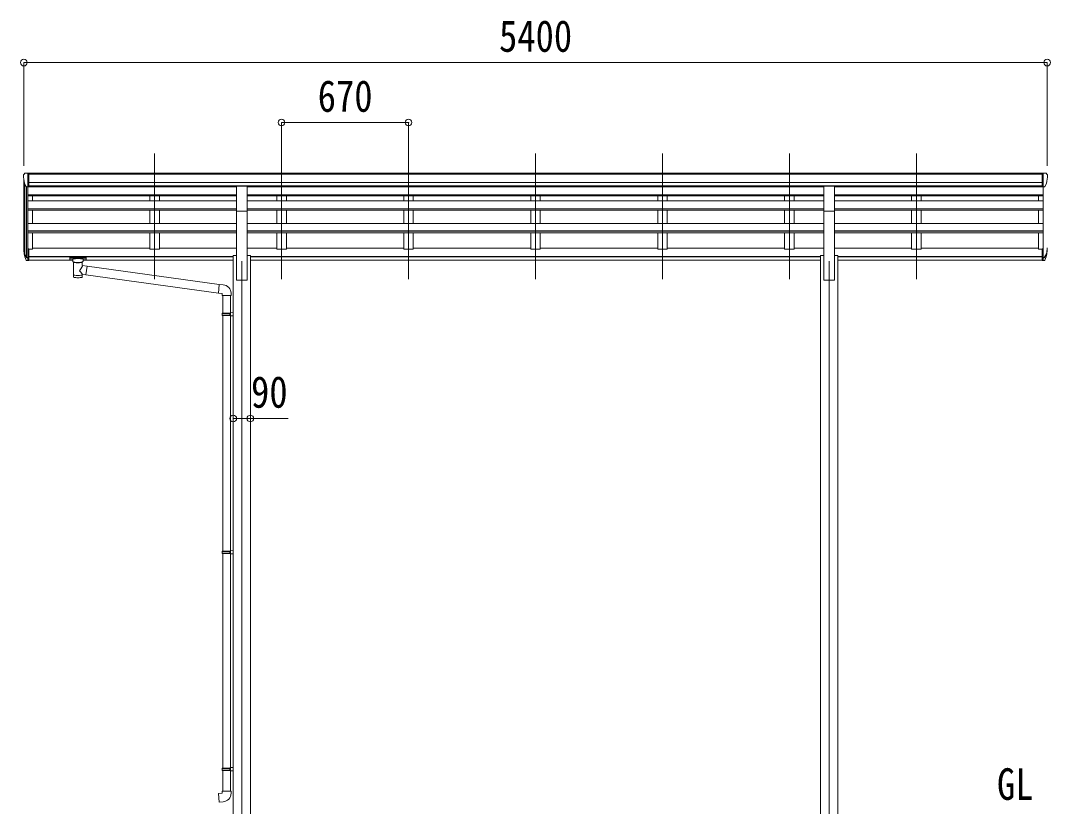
# Model space of a CAD drawing. Units: millimetres at full size. Extents: x -9783 to 33612, y -6828 to 13249.
# Drawn here: x 444 to 5879, y -3858 to 290 of the extents above; entities that cross this region are included whole.
import ezdxf
from ezdxf.enums import TextEntityAlignment as Align

# ---------------------------------------------------------------- set-up
doc = ezdxf.new("R2010")
doc.units = ezdxf.units.MM
doc.header["$LTSCALE"] = 35
doc.header["$PDMODE"] = 32
doc.header["$PDSIZE"] = 35
for name, color, linetype, lineweight in [('0-0_0', 7, 'Continuous', 9), ('0-1_本体', 4, 'Continuous', 9), ('0-2_部品', 7, 'Continuous', 9), ('0-8_PARTS2', 2, 'Continuous', 9), ('0-A_寸法', 6, 'Continuous', 9)]:
    doc.layers.add(name, color=color, linetype=linetype, lineweight=lineweight)
doc.styles.add('ＭＳ ゴシック', font='')
doc.styles.get('ＭＳ ゴシック').set_extended_font_data('MS Gothic')

msp = doc.modelspace()

# ---------------------------------------------------------------- linework, layer by layer
at = {"layer": '0-1_本体'}
for p, q in [((487.66, -515.89), (5834.66, -515.89)), ((487.66, -521.24), (5834.66, -521.24)), ((461.16, -916.89), (461.16, -552.65)), ((465.44, -571.45), (465.44, -941.16)), ((475.16, -586.8), (475.16, -959.16)), ((481.16, -587.28), (1583.66, -587.28)), ((481.16, -587.28), (481.16, -914.72)), ((487.66, -564.77), (5834.66, -564.77)), ((487.66, -582.44), (5834.66, -582.44)), ((1583.66, -584.82), (487.66, -584.82)), ((1126.16, -584.82), (1126.16, -587.28)), ((1176.16, -584.82), (1176.16, -587.28)), ((4683.66, -587.28), (1638.66, -587.28)), ((1796.16, -584.82), (1796.16, -587.28)), ((1846.16, -584.82), (1846.16, -587.28)), ((2466.16, -584.82), (2466.16, -587.28)), ((2516.16, -584.82), (2516.16, -587.28)), ((3136.16, -584.82), (3136.16, -587.28)), ((3186.16, -584.82), (3186.16, -587.28)), ((3806.16, -584.82), (3806.16, -587.28)), ((3856.16, -584.82), (3856.16, -587.28)), ((4476.16, -584.82), (4476.16, -587.28)), ((4526.16, -584.82), (4526.16, -587.28)), ((4738.66, -584.93), (5834.66, -584.93)), ((4738.66, -587.28), (5841.16, -587.28)), ((5146.16, -584.82), (5146.16, -587.28)), ((5196.16, -584.82), (5196.16, -587.28)), ((5841.16, -587.28), (5841.16, -914.72)), ((481.16, -629.48), (1583.66, -629.48)), ((481.16, -630.87), (1583.66, -630.87)), ((481.16, -634.56), (1583.66, -634.56)), ((506.16, -661.81), (506.16, -634.56)), ((1126.16, -634.56), (1126.16, -661.81)), ((1176.16, -634.56), (1176.16, -661.81)), ((4683.66, -629.48), (1638.66, -629.48)), ((4683.66, -630.87), (1638.66, -630.87)), ((4683.66, -634.56), (1638.66, -634.56)), ((1796.16, -634.56), (1796.16, -661.81)), ((1846.16, -634.56), (1846.16, -661.81)), ((2466.16, -634.56), (2466.16, -661.81)), ((2516.16, -634.56), (2516.16, -661.81)), ((3136.16, -634.56), (3136.16, -661.81)), ((3186.16, -634.56), (3186.16, -661.81)), ((3806.16, -634.56), (3806.16, -661.81)), ((3856.16, -634.56), (3856.16, -661.81)), ((4476.16, -634.56), (4476.16, -661.81)), ((4526.16, -634.56), (4526.16, -661.81)), ((4738.66, -629.48), (5841.16, -629.48)), ((4738.66, -630.87), (5841.16, -630.87)), ((4738.66, -634.56), (5841.16, -634.56)), ((5146.16, -634.56), (5146.16, -661.81)), ((5196.16, -634.56), (5196.16, -661.81)), ((5816.16, -661.81), (5816.16, -634.56)), ((481.16, -661.81), (1583.66, -661.81)), ((481.16, -702.54), (1583.66, -702.54)), ((481.16, -704.02), (1583.66, -704.02)), ((4683.66, -661.81), (1638.66, -661.81)), ((4683.66, -702.54), (1638.66, -702.54)), ((4683.66, -704.02), (1638.66, -704.02)), ((4738.66, -661.81), (5841.16, -661.81)), ((4738.66, -702.54), (5841.16, -702.54)), ((4738.66, -704.02), (5841.16, -704.02)), ((481.16, -710.83), (1583.66, -710.83)), ((506.16, -780.32), (506.16, -710.83)), ((1126.16, -710.83), (1126.16, -780.32)), ((1176.16, -710.83), (1176.16, -780.32)), ((1583.66, -1080.02), (1583.66, -716.07)), ((4683.66, -710.83), (1638.66, -710.83)), ((1638.66, -1080.02), (1638.66, -716.07)), ((1796.16, -710.83), (1796.16, -780.32)), ((1846.16, -710.83), (1846.16, -780.32)), ((2466.16, -710.83), (2466.16, -780.32)), ((2516.16, -710.83), (2516.16, -780.32)), ((3136.16, -710.83), (3136.16, -780.32)), ((3186.16, -710.83), (3186.16, -780.32)), ((3806.16, -710.83), (3806.16, -780.32)), ((3856.16, -710.83), (3856.16, -780.32)), ((4476.16, -710.83), (4476.16, -780.32)), ((4526.16, -710.83), (4526.16, -780.32)), ((4683.66, -1080.02), (4683.66, -716.07)), ((4738.66, -710.83), (5841.16, -710.83)), ((4738.66, -1080.02), (4738.66, -716.07)), ((5146.16, -710.83), (5146.16, -780.32)), ((5196.16, -710.83), (5196.16, -780.32)), ((5816.16, -780.32), (5816.16, -710.83)), ((481.16, -780.32), (1583.66, -780.32)), ((4683.66, -780.32), (1638.66, -780.32)), ((4738.66, -780.32), (5841.16, -780.32)), ((481.16, -819.63), (1583.66, -819.63)), ((481.16, -821.12), (1583.66, -821.12)), ((481.16, -830.59), (1583.66, -830.59)), ((506.16, -915.55), (506.16, -830.59)), ((1126.16, -830.59), (1126.16, -915.55)), ((4683.66, -819.63), (1638.66, -819.63)), ((4683.66, -821.12), (1638.66, -821.12)), ((4683.66, -830.59), (1638.66, -830.59)), ((1796.16, -830.59), (1796.16, -915.55)), ((2466.16, -830.59), (2466.16, -915.55)), ((3136.16, -830.59), (3136.16, -915.55)), ((3806.16, -830.59), (3806.16, -915.55)), ((4476.16, -830.59), (4476.16, -915.55)), ((4738.66, -819.63), (5841.16, -819.63)), ((4738.66, -821.12), (5841.16, -821.12)), ((4738.66, -830.59), (5841.16, -830.59)), ((5146.16, -830.59), (5146.16, -915.55)), ((5816.16, -915.55), (5816.16, -830.59)), ((487.66, -915.55), (506.16, -915.55)), ((506.16, -910.75), (1126.16, -910.75)), ((1176.16, -910.75), (1583.66, -910.75)), ((1638.66, -910.75), (1796.16, -910.75)), ((1846.16, -910.75), (2466.16, -910.75)), ((2516.16, -910.75), (3136.16, -910.75)), ((3186.16, -910.75), (3806.16, -910.75)), ((3856.16, -910.75), (4476.16, -910.75)), ((4526.16, -910.75), (4683.66, -910.75)), ((4738.66, -910.75), (5146.16, -910.75)), ((5196.16, -910.75), (5816.16, -910.75)), ((5834.66, -915.55), (5816.16, -915.55)), ((487.66, -955.05), (1565.96, -955.05)), ((487.66, -956.43), (1565.96, -956.43)), ((487.66, -973.61), (719.16, -973.61)), ((773.16, -973.61), (1565.96, -973.61)), ((1565.96, -950.02), (1583.66, -950.02)), ((1565.96, -950.02), (1565.96, -4430.02)), ((1638.66, -950.02), (1656.36, -950.02)), ((1656.36, -950.02), (1656.36, -4430.02)), ((1656.36, -955.05), (4665.96, -955.05)), ((1656.36, -956.43), (4665.96, -956.43)), ((1656.36, -973.61), (4665.96, -973.61)), ((4665.96, -950.02), (4683.66, -950.02)), ((4665.96, -950.02), (4665.96, -4430.02)), ((4738.66, -950.02), (4756.36, -950.02)), ((4756.36, -950.02), (4756.36, -4430.02)), ((4756.36, -955.05), (5834.66, -955.05)), ((4756.36, -956.43), (5834.66, -956.43)), ((4756.36, -973.61), (5834.66, -973.61)), ((1583.66, -1080.02), (1638.66, -1080.02)), ((4683.66, -1080.02), (4738.66, -1080.02))]:
    msp.add_line(p, q, dxfattribs=at)
for points in [[(1638.66, -584.82), (4501.16, -584.93), (4683.66, -584.93)], [(1176.16, -830.59), (1176.16, -915.55), (1126.16, -915.55)], [(1846.16, -830.59), (1846.16, -915.55), (1796.16, -915.55)], [(2516.16, -830.59), (2516.16, -915.55), (2466.16, -915.55)], [(3186.16, -830.59), (3186.16, -915.55), (3136.16, -915.55)], [(3856.16, -830.59), (3856.16, -915.55), (3806.16, -915.55)], [(4526.16, -830.59), (4526.16, -915.55), (4476.16, -915.55)], [(5196.16, -830.59), (5196.16, -915.55), (5146.16, -915.55)]]:
    msp.add_lwpolyline(points, dxfattribs=at)
at = {"layer": '0-2_部品'}
for p, q in [((459.16, -523.66), (459.16, -524.29)), ((466.07, -514.86), (462, -520.67)), ((469.16, -514.29), (466.82, -514.43)), ((469.16, -514.29), (487.66, -514.29)), ((481.16, -587.28), (481.16, -514.29)), ((487.66, -514.29), (497.66, -514.38)), ((487.66, -586.28), (487.66, -514.29)), ((497.66, -515.89), (497.66, -514.38)), ((5834.66, -514.29), (5824.66, -514.38)), ((5824.66, -515.89), (5824.66, -514.38)), ((5834.66, -586.28), (5834.66, -514.29)), ((5853.16, -514.29), (5834.66, -514.29)), ((5841.16, -587.28), (5841.16, -514.29)), ((5853.16, -514.29), (5855.49, -514.43)), ((5856.25, -514.86), (5860.31, -520.67)), ((5863.16, -523.66), (5863.16, -524.29)), ((473.53, -585.46), (464.26, -569.4)), ((481.16, -587.28), (475.95, -586.96)), ((487.66, -586.28), (481.16, -586.28)), ((1583.66, -584.16), (1638.66, -584.16)), ((1583.66, -716.23), (1583.66, -584.16)), ((1638.66, -716.23), (1638.66, -584.16)), ((4683.66, -584.16), (4738.66, -584.16)), ((4683.66, -716.23), (4683.66, -584.16)), ((4738.66, -716.23), (4738.66, -584.16)), ((5834.66, -586.28), (5841.16, -586.28)), ((5841.16, -587.28), (5846.37, -586.96)), ((5848.78, -585.46), (5858.06, -569.4)), ((1583.66, -716.23), (1638.66, -716.23)), ((4683.66, -716.23), (4738.66, -716.23)), ((481.16, -914.72), (481.16, -976.6)), ((487.66, -914.72), (481.16, -914.72)), ((487.66, -914.72), (487.66, -975.78)), ((5834.66, -914.72), (5834.66, -975.78)), ((5834.66, -914.72), (5841.16, -914.72)), ((5841.16, -914.72), (5841.16, -976.6)), ((463.55, -940.76), (473.71, -959.93)), ((474.72, -958.68), (464.97, -940.27)), ((466.13, -957.61), (473.71, -975.1)), ((481.16, -959.43), (476.02, -959.43)), ((481.16, -961.43), (476.31, -961.43)), ((481.16, -976.6), (476.31, -976.6)), ((487.66, -953.03), (481.16, -953.03)), ((487.66, -958.43), (481.16, -958.43)), ((487.66, -975.78), (481.16, -975.78)), ((702.66, -961.5), (702.66, -972.25)), ((702.66, -961.69), (702.66, -963.23)), ((704.66, -960.83), (787.66, -960.83)), ((704.66, -963.01), (787.66, -963.01)), ((704.66, -972.92), (719.16, -972.92)), ((719.16, -979.73), (719.16, -969.45)), ((773.16, -979.73), (773.16, -969.45)), ((773.16, -972.92), (787.66, -972.92)), ((789.66, -961.5), (789.66, -972.25)), ((5834.66, -953.03), (5841.16, -953.03)), ((5834.66, -958.43), (5841.16, -958.43)), ((5834.66, -975.78), (5841.16, -975.78)), ((5841.16, -959.43), (5846.29, -959.43)), ((5841.16, -961.43), (5846, -961.43)), ((5841.16, -976.6), (5846, -976.6)), ((5847.59, -958.68), (5857.34, -940.27)), ((5858.76, -940.76), (5848.6, -959.93)), ((5856.18, -957.61), (5848.6, -975.1)), ((723.26, -984.23), (723.24, -1064.52)), ((769.06, -1001.8), (769.06, -984.21)), ((794.28, -1005.71), (769.06, -1001.79)), ((794.28, -1005.71), (787.26, -1050.97)), ((794.28, -1005.71), (1492.24, -1102.5)), ((769.07, -1064.52), (769.06, -1047.89)), ((769.06, -1048.14), (787.26, -1050.97)), ((1488.23, -1148.33), (787.26, -1050.97)), ((1513.08, -1104.33), (1492.24, -1102.5)), ((1508.16, -1160.07), (1554.16, -1160.07)), ((1510.16, -1160.07), (1510.16, -1254.07)), ((1552.16, -1160.07), (1552.16, -1251.51)), ((1554.16, -1160.07), (1554.16, -1149.16)), ((1508.16, -1256.07), (1509.16, -1254.07)), ((1508.16, -1256.07), (1552.16, -1256.07)), ((1508.16, -1256.07), (1508.16, -1264.07)), ((1508.16, -1264.07), (1552.16, -1264.07)), ((1508.16, -1264.07), (1509.16, -1266.07)), ((1509.16, -1254.07), (1552.16, -1254.07)), ((1509.16, -1266.07), (1552.16, -1266.07)), ((1510.16, -1266.07), (1510.16, -2510.26)), ((1547.68, -1256.07), (1547.25, -1254.07)), ((1550.16, -1251.57), (1566.16, -1251.1)), ((1550.16, -1253.57), (1550.16, -1251.57)), ((1550.16, -1253.57), (1552.16, -1253.57)), ((1550.16, -1268.57), (1550.16, -1266.57)), ((1550.16, -1268.57), (1566.16, -1269.04)), ((1552.16, -1268.63), (1552.16, -2507.7)), ((1566.16, -1251.1), (1566.16, -1269.04)), ((1508.16, -2512.26), (1509.16, -2510.26)), ((1508.16, -2512.26), (1552.16, -2512.26)), ((1508.16, -2512.26), (1508.16, -2520.26)), ((1508.16, -2520.26), (1552.16, -2520.26)), ((1508.16, -2520.26), (1509.16, -2522.26)), ((1509.16, -2510.26), (1552.16, -2510.26)), ((1509.16, -2522.26), (1552.16, -2522.26)), ((1510.16, -2522.26), (1510.16, -3655.42)), ((1547.68, -2512.26), (1547.25, -2510.26)), ((1550.16, -2507.76), (1566.16, -2507.29)), ((1550.16, -2509.76), (1550.16, -2507.76)), ((1550.16, -2509.76), (1552.16, -2509.76)), ((1550.16, -2524.76), (1550.16, -2522.76)), ((1550.16, -2524.76), (1566.16, -2525.23)), ((1552.16, -2524.82), (1552.16, -3652.86)), ((1566.16, -2507.29), (1566.16, -2525.23)), ((1508.16, -3657.42), (1509.16, -3655.42)), ((1508.16, -3657.42), (1552.16, -3657.42)), ((1508.16, -3657.42), (1508.16, -3665.42)), ((1508.16, -3665.42), (1552.16, -3665.42)), ((1508.16, -3665.42), (1509.16, -3667.42)), ((1509.16, -3655.42), (1552.16, -3655.42)), ((1509.16, -3667.42), (1552.16, -3667.42)), ((1510.16, -3667.42), (1510.16, -3777.42)), ((1547.68, -3657.42), (1547.25, -3655.42)), ((1550.16, -3652.92), (1566.16, -3652.45)), ((1550.16, -3654.92), (1550.16, -3652.92)), ((1550.16, -3654.92), (1552.16, -3654.92)), ((1550.16, -3669.92), (1550.16, -3667.92)), ((1550.16, -3669.92), (1566.16, -3670.39)), ((1552.16, -3669.98), (1552.16, -3777.42)), ((1566.16, -3652.45), (1566.16, -3670.39)), ((1508.16, -3777.42), (1554.16, -3777.42)), ((1508.16, -3787.42), (1508.16, -3777.42)), ((1554.16, -3777.42), (1554.16, -3788.34))]:
    msp.add_line(p, q, dxfattribs=at)
for points in [[(702.66, -961.5), (702.69, -961.3), (702.78, -961.16), (702.87, -961.07), (702.98, -961.01), (703.1, -960.96), (703.39, -960.9), (703.88, -960.85), (704.42, -960.83), (704.66, -960.83)], [(702.66, -972.25), (702.69, -972.45), (702.78, -972.59), (702.87, -972.68), (702.98, -972.74), (703.1, -972.79), (703.39, -972.85), (703.88, -972.9), (704.42, -972.92), (704.66, -972.92)], [(787.66, -960.83), (788.01, -960.84), (788.54, -960.86), (788.99, -960.91), (789.29, -960.99), (789.46, -961.09), (789.58, -961.23), (789.65, -961.41), (789.66, -961.5)], [(787.66, -972.92), (788.01, -972.91), (788.54, -972.89), (788.99, -972.84), (789.29, -972.76), (789.46, -972.66), (789.58, -972.52), (789.65, -972.34), (789.66, -972.25)], [(719.2, -979.67), (719.17, -980.03), (719.42, -980.98), (719.94, -981.87), (720.74, -982.71), (721.85, -983.5), (723.26, -984.23)], [(769.06, -984.21), (769.29, -984.12), (770.64, -983.39), (771.76, -982.54), (772.51, -981.67), (772.98, -980.77), (773.15, -979.89)], [(1492.24, -1102.5), (1488.23, -1148.33), (1508.16, -1150.07), (1508.16, -1160.07)], [(1547.68, -1256.07), (1547.68, -1264.07), (1547.25, -1266.07)], [(1550.16, -1266.57), (1552.16, -1266.57), (1552.16, -1253.57)], [(1547.68, -2512.26), (1547.68, -2520.26), (1547.25, -2522.26)], [(1550.16, -2522.76), (1552.16, -2522.76), (1552.16, -2509.76)], [(1547.68, -3657.42), (1547.68, -3665.42), (1547.25, -3667.42)], [(1550.16, -3667.92), (1552.16, -3667.92), (1552.16, -3654.92)], [(1513.08, -3833.17), (1492.24, -3834.99), (1488.23, -3789.16), (1508.16, -3787.42)]]:
    msp.add_lwpolyline(points, dxfattribs=at)
for centre, radius, start, end in [((462.16, -523.66), 3, 93, 180), ((661.16, -524.29), 202, 180, 192.90261), ((466.88, -515.43), 1, 93.5, 145), ((5855.43, -515.43), 1, 35, 86.5), ((5661.16, -524.29), 202, 347.09739, 0), ((5860.16, -523.66), 3, 0, 87), ((476.13, -583.96), 3, 210, 266.5), ((5846.18, -583.96), 3, 273.5, 330), ((549.82, -918.59), 89.07, 174.49576, 194.41188), ((549.1, -914.31), 88.05, 177.22392, 197.21071), ((5773.21, -914.31), 88.05, 342.78929, 2.77608), ((5772.5, -918.59), 89.07, 345.58812, 5.50424), ((594.37, -921.54), 133.22, 183.27987, 195.71302), ((476.31, -958.43), 3, 210, 270), ((476.31, -973.6), 3, 210, 270), ((476.02, -957.93), 1.5, 210, 270), ((5846, -958.43), 3, 270, 330), ((5846, -973.6), 3, 270, 330), ((5846.29, -957.93), 1.5, 270, 330), ((5727.94, -921.54), 133.22, 344.28698, 356.72013), ((1509.16, -1149.16), 45, 0, 85), ((1509.16, -3788.34), 45, 275, 0)]:
    msp.add_arc(centre, radius, start, end, dxfattribs=at)
for centre, major_axis, ratio, start_param, end_param in [((704.66, -963.23), (2, 0), 0.109601, 1.5707963, 3.1415927), ((746.16, -969.45), (27, 0), 0.122176, 6.2831853, 9.424778), ((787.66, -963.23), (2, 0), 0.109601, 0, 1.5707963), ((746.17, -984.68), (-22.91, 0.42), 0.072511, 0.0008029, 1.5715993), ((746.17, -986.3), (-22.91, 0.42), 0.072511, 0.0008029, 1.5715993), ((746.14, -984.68), (22.92, 0.42), 0.07247, 4.71158, 6.2823764), ((746.14, -986.3), (22.92, 0.42), 0.07247, 4.71158, 6.2823764), ((746.16, -1028.34), (-22.81, -26.62), 0.234429, 1.6855472, 3.1268519), ((748.71, -1025.7), (20.32, -22.25), 0.045535, 0.0389954, 1.3075346), ((757.16, -979.73), (16, 0), 0.361356, 6.2636979, 6.2831853), ((746.16, -1064.52), (22.92, 0), 0.101955, 3.1415499, 6.2833984), ((746.16, -1052.08), (22.91, 0), 0.122865, 3.1415927, 6.2831853)]:
    msp.add_ellipse(centre, major_axis=major_axis, ratio=ratio, start_param=start_param, end_param=end_param, dxfattribs=at)
at = {"layer": '0-8_PARTS2'}
for p, q in [((1151.16, -1073.81), (1151.16, -411.28)), ((1821.16, -1073.81), (1821.16, -411.28)), ((2491.16, -1073.81), (2491.16, -411.28)), ((3161.16, -1073.81), (3161.16, -411.28)), ((3831.16, -1073.81), (3831.16, -411.28)), ((4501.16, -1073.81), (4501.16, -411.28)), ((5171.16, -1073.81), (5171.16, -411.28)), ((1611.16, -980.02), (1611.16, -4530.02)), ((4711.16, -980.02), (4711.16, -4530.02))]:
    msp.add_line(p, q, dxfattribs=at)
at = {"layer": '0-A_寸法'}
for p, q in [((461.16, 68.34), (461.16, -477.28)), ((461.16, 68.34), (5861.16, 68.34)), ((5861.16, 68.34), (5861.16, -477.28)), ((1821.16, -248.28), (1821.16, -477.28)), ((1821.16, -248.28), (2491.16, -248.28)), ((2491.16, -248.28), (2491.16, -477.28)), ((1566.16, -1810.2), (1656.16, -1810.2)), ((1656.16, -1810.2), (1856.16, -1810.2))]:
    msp.add_line(p, q, dxfattribs=at)
for p in [(461.16, 68.34), (5861.16, 68.34), (1821.16, -248.28), (2491.16, -248.28), (1566.16, -1810.2), (1656.16, -1810.2)]:
    msp.add_point(p, dxfattribs=at)

# ---------------------------------------------------------------- texts
at = {"layer": '0-0_0', "style": 'ＭＳ ゴシック', "width": 0.85}
msp.add_text('GL', height=166.8, dxfattribs=at).set_placement((5596.7, -3873.08), align=Align.BOTTOM_LEFT)
at = {"layer": '0-A_寸法', "color": 7, "style": 'ＭＳ ゴシック', "width": 0.85}
for s, p in [('5400', (2968.66, 75.34)), ('670', (2011.78, -241.28)), ('90', (1659.91, -1803.2))]:
    msp.add_text(s, height=166.8, dxfattribs=at).set_placement(p, align=Align.BOTTOM_LEFT)

doc.saveas('drawing.dxf')
